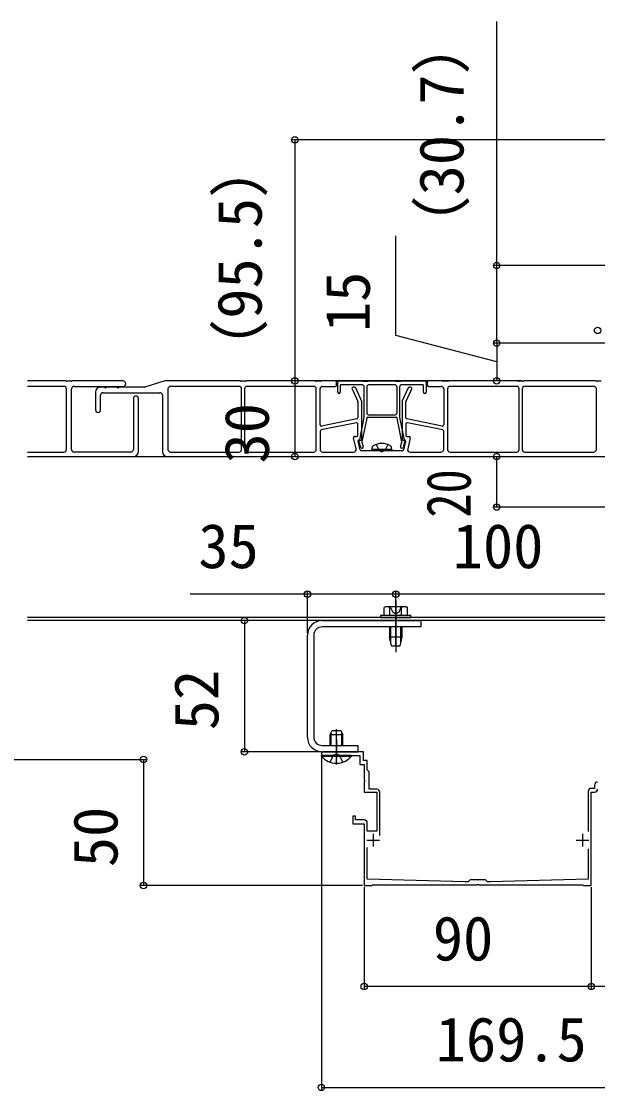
# Model space of a CAD drawing. Units: millimetres, scale not verified. Extents: x -1050 to 1050, y -1578 to 1569.
# Drawn here: x -59.4 to 169, y -165.8 to 258 of the extents above; entities that cross this region are included whole.
import ezdxf
from ezdxf.enums import TextEntityAlignment as Align

# ---------------------------------------------------------------- set-up
doc = ezdxf.new("R2010")
doc.units = ezdxf.units.MM
doc.header["$LTSCALE"] = 8
for name, color, linetype in [('0-3_YKK_11', 7, 'Continuous'), ('0-4_YKK_12', 2, 'Continuous'), ('0-5_YKK_13', 4, 'Continuous'), ('0-6_YKK_D', 6, 'Continuous')]:
    doc.layers.add(name, color=color, linetype=linetype)
doc.styles.add('ＭＳ ゴシック', font='')
doc.styles.get('ＭＳ ゴシック').set_extended_font_data('MS Gothic')

msp = doc.modelspace()

# ---------------------------------------------------------------- linework, layer by layer
at = {"layer": '0-3_YKK_11'}
for p, q in [((82.7, -64.696), (82.7, -47.499)), ((165.3, -47.199), (165.3, -63.101)), ((77.5, -66.499), (82.5, -66.499)), ((80, -63.999), (80, -68.999)), ((160.5, -66.499), (165.5, -66.499)), ((163, -63.999), (163, -68.999))]:
    msp.add_line(p, q, dxfattribs=at)
for points in [[(81.5, -46.299), (78.5, -46.299), (78.5, -39.499), (77.7, -38.699), (77.7, -34.999), (76.2, -34.999), (76.2, -31.499), (60.25, -31.499)], [(60.25, -32.999), (65.042, -32.999), (65.225, -32.879), (65.775, -32.879), (65.958, -32.999), (74.7, -32.999), (74.7, -36.499), (76.5, -36.499), (76.5, -42.541), (76.62, -42.724), (76.62, -43.274), (76.5, -43.457), (76.5, -47.499), (81.5, -47.499), (81.5, -62.999), (77.7, -62.999), (77.7, -59.699)], [(167.8, -44.699), (167.8, -45.999), (166.5, -45.999)], [(76.5, -58.499), (73, -58.499), (73, -56.999), (72, -56.999), (72, -59.999), (76.5, -59.999), (76.5, -84.499), (79.5, -84.499), (79.8, -84.199), (121.042, -84.199), (121.225, -84.079), (121.775, -84.079), (121.958, -84.199), (163.2, -84.199), (163.5, -84.499), (166.5, -84.499), (166.5, -47.499), (167.8, -47.499)], [(165.3, -69.898), (165.3, -81.999), (126.496, -82.999), (125.3, -82.999), (124.5, -82.199), (118.5, -82.199), (117.7, -82.999), (116.504, -82.999), (77.7, -81.999), (77.7, -69.371)]]:
    msp.add_lwpolyline(points, dxfattribs=at)
for centre, radius, start, end in [((60.25, -32.249), 0.75, 90.00001, 179.99999), ((60.25, -32.249), 0.75, 180.00001, 269.99999), ((81.5, -47.499), 1.2, 0.00001, 89.99999), ((166.5, -47.199), 1.2, 90.00001, 179.99999), ((169, -44.699), 1.2, 90.00001, 179.99999), ((167.8, -46.299), 1.2, 270.00001, 359.99999), ((76.5, -59.699), 1.2, 0.00001, 89.99999)]:
    msp.add_arc(centre, radius, start, end, dxfattribs=at)
at = {"layer": '0-4_YKK_12'}
for p, q in [((89, 28.501), (89, 8.001)), ((218, 21.701), (-57, 21.701)), ((65.5, -36.499), (65.5, -22.499))]:
    msp.add_line(p, q, dxfattribs=at)
msp.add_lwpolyline([(-57, 85.501), (218, 85.501), (218, 20.501), (-57, 20.501)], dxfattribs=at)
at = {"layer": '0-5_YKK_13'}
for p, q in [((-42.073, 115.501), (-57, 115.501)), ((-41.57, 115.372), (-41.93, 115.48)), ((-39.573, 115.351), (-41.427, 115.351)), ((-39.07, 115.48), (-39.43, 115.372)), ((-19.1, 115.501), (-38.927, 115.501)), ((-2.573, 115.478), (-10.427, 113.024)), ((26.927, 115.501), (-2.424, 115.501)), ((27.43, 115.372), (27.07, 115.48)), ((29.427, 115.351), (27.573, 115.351)), ((29.93, 115.48), (29.57, 115.372)), ((56.677, 115.501), (30.073, 115.501)), ((57.18, 115.372), (56.82, 115.48)), ((59.177, 115.351), (57.323, 115.351)), ((59.68, 115.48), (59.32, 115.372)), ((65, 115.501), (59.823, 115.501)), ((65.5, 113.801), (65.5, 115.001)), ((66, 111.001), (66, 115.001)), ((66.5, 115.501), (75.427, 115.501)), ((75.57, 115.48), (75.93, 115.372)), ((76.073, 115.351), (77.927, 115.351)), ((78.07, 115.372), (78.43, 115.48)), ((78.573, 115.501), (88.427, 115.501)), ((88.57, 115.48), (88.93, 115.372)), ((89.073, 115.351), (90.927, 115.351)), ((91.07, 115.372), (91.43, 115.48)), ((91.573, 115.501), (100.5, 115.501)), ((101, 115.001), (101, 111.001)), ((101.5, 115.001), (101.5, 113.801)), ((107.177, 115.501), (102, 115.501)), ((107.68, 115.372), (107.32, 115.48)), ((109.677, 115.351), (107.823, 115.351)), ((110.18, 115.48), (109.82, 115.372)), ((136.927, 115.501), (110.323, 115.501)), ((137.43, 115.372), (137.07, 115.48)), ((139.427, 115.351), (137.573, 115.351)), ((139.93, 115.48), (139.57, 115.372)), ((167.927, 115.501), (140.073, 115.501)), ((168.43, 115.372), (168.07, 115.48)), ((170.427, 115.351), (168.573, 115.351)), ((-42.5, 113.301), (-57, 113.301)), ((-41.5, 88.301), (-41.5, 112.301)), ((-39.5, 88.301), (-39.5, 112.301)), ((-38.5, 113.301), (-19.1, 113.301)), ((-30, 111.001), (-30, 104.001)), ((-26.52, 113.001), (-28, 113.001)), ((-27, 110.801), (-4.5, 110.801)), ((-21.52, 113.001), (-25.48, 113.001)), ((-10.576, 113.001), (-20.48, 113.001)), ((-1.3, 112.301), (-1.3, 88.301)), ((26.9, 113.301), (-0.3, 113.301)), ((27.9, 88.301), (27.9, 112.301)), ((29.1, 112.301), (29.1, 88.301)), ((56.5, 113.301), (30.1, 113.301)), ((57.5, 88.301), (57.5, 112.301)), ((59, 98.111), (59, 112.301)), ((60, 113.301), (65, 113.301)), ((67, 113.701), (67, 111.001)), ((75.5, 114.001), (67.3, 114.001)), ((71.674, 112.294), (73.955, 107.275)), ((72.678, 113.001), (72.129, 113.001)), ((75.455, 107.599), (73.133, 112.708)), ((76.5, 101.031), (76.5, 113.001)), ((77.5, 113.001), (77.5, 103.001)), ((89.5, 103.001), (89.5, 113.001)), ((90.5, 113.001), (90.5, 101.031)), ((99.7, 114.001), (91.5, 114.001)), ((93.867, 112.707), (91.545, 107.589)), ((93.045, 107.264), (95.327, 112.294)), ((94.871, 113.001), (94.322, 113.001)), ((100, 111.001), (100, 113.701)), ((102, 113.301), (107, 113.301)), ((108, 112.301), (108, 98.111)), ((109.5, 112.301), (109.5, 88.301)), ((136.9, 113.301), (110.5, 113.301)), ((137.9, 88.301), (137.9, 112.301)), ((139.1, 112.301), (139.1, 88.301)), ((167.5, 113.301), (140.1, 113.301)), ((168.5, 88.301), (168.5, 112.301)), ((-28, 104.001), (-28, 109.801)), ((-15, 108.501), (-15, 88.301)), ((-13, 87.501), (-13, 108.501)), ((-3.5, 109.801), (-3.5, 87.501)), ((74, 107.068), (74, 100.911)), ((75.5, 92.301), (75.5, 107.393)), ((91.5, 107.382), (91.5, 92.301)), ((93, 100.911), (93, 107.058)), ((78.5, 102.001), (88.5, 102.001)), ((73.402, 98.852), (59.402, 96.052)), ((73.598, 100.42), (59.598, 97.62)), ((74, 94.001), (74, 98.361)), ((74.737, 92.184), (76.494, 100.972)), ((77.472, 100.76), (75.579, 91.299)), ((89.234, 101.001), (77.766, 101.001)), ((91.421, 91.299), (89.528, 100.76)), ((90.506, 100.972), (92.263, 92.184)), ((93, 98.361), (93, 94.001)), ((107.402, 97.62), (93.402, 100.42)), ((107.598, 96.052), (93.598, 98.852)), ((59, 95.561), (59, 88.301)), ((72.734, 93.501), (73.5, 93.501)), ((93.5, 93.501), (94.266, 93.501)), ((108, 88.301), (108, 95.561)), ((73.284, 88.532), (72.248, 92.885)), ((74.909, 88.185), (74.088, 91.631)), ((74.38, 92.001), (75.2, 92.001)), ((75.12, 89.162), (74.414, 91.611)), ((75.585, 91.157), (76.08, 89.439)), ((79.5, 88.301), (79.641, 89.103)), ((87.5, 88.301), (87.359, 89.103)), ((90.92, 89.439), (91.415, 91.157)), ((91.8, 92.001), (92.62, 92.001)), ((92.586, 91.611), (91.88, 89.162)), ((92.912, 91.631), (92.091, 88.185)), ((94.752, 92.885), (93.716, 88.532)), ((-57, 87.301), (-42.5, 87.301)), ((-57, 85.501), (-15, 85.501)), ((-16, 87.301), (-38.5, 87.301)), ((-1.5, 85.501), (195, 85.501)), ((-0.3, 87.301), (26.9, 87.301)), ((30.1, 87.301), (56.5, 87.301)), ((60, 87.301), (72.311, 87.301)), ((82.98, 87.801), (75.395, 87.801)), ((87.5, 88.301), (79.5, 88.301)), ((79.5, 88.301), (79.588, 87.801)), ((87.412, 87.801), (79.588, 87.801)), ((91.605, 87.801), (84.02, 87.801)), ((87.5, 88.301), (87.412, 87.801)), ((94.689, 87.301), (107, 87.301)), ((110.5, 87.301), (136.9, 87.301)), ((140.1, 87.301), (167.5, 87.301)), ((85, 26.001), (84.381, 25.644)), ((84.381, 22.501), (84.381, 25.644)), ((93, 26.001), (85, 26.001)), ((86.691, 22.501), (86.691, 25.644)), ((91.309, 22.501), (91.309, 25.644)), ((93, 26.001), (93.619, 25.644)), ((93.619, 22.501), (93.619, 25.644)), ((93.619, 22.501), (84.381, 22.501)), ((91.5, 22.501), (86.5, 22.501)), ((99, 18.001), (59.8, 18.001)), ((86.5, 18.001), (86.5, 14.101)), ((86.986, 11.768), (86.986, 18.001)), ((91.014, 11.768), (91.014, 18.001)), ((91.5, 14.101), (91.5, 18.001)), ((54, -25.699), (54, 14.701)), ((56.5, 14.701), (56.5, -25.699)), ((86.5, 14.101), (91.5, 14.101)), ((87.25, 10.501), (86.5, 14.101)), ((90.75, 10.501), (91.5, 14.101)), ((87.25, 10.501), (90.75, 10.501)), ((63, -24.699), (63.8, -22.999)), ((63, -28.999), (63, -24.699)), ((63, -24.699), (68, -24.699)), ((63.433, -28.999), (63.433, -23.779)), ((63.8, -22.999), (67.2, -22.999)), ((67.2, -22.999), (68, -24.699)), ((67.567, -28.999), (67.567, -23.779)), ((68, -28.999), (68, -24.699)), ((59.8, -28.999), (74, -28.999)), ((65.5, -26.499), (65.5, -33.999)), ((74, -28.999), (74, -31.499)), ((71.4, -32.999), (59.6, -32.999)), ((59.6, -33.247), (59.6, -32.999)), ((59.6, -33.247), (71.4, -33.247)), ((59.8, -31.499), (74, -31.499)), ((63, -35.582), (64.355, -32.864)), ((65.5, -32.255), (64.355, -32.864)), ((65.5, -32.255), (66.645, -32.864)), ((68, -35.582), (66.645, -32.864)), ((71.4, -33.247), (71.4, -32.999))]:
    msp.add_line(p, q, dxfattribs=at)
for points in [[(88.5, 114.001), (83.5, 114.001), (78.5, 114.001)], [(81.2, 90.28), (82.355, 87.964), (83.5, 87.355)], [(85.8, 90.28), (84.645, 87.964), (83.5, 87.355)], [(86.8, 26.001), (87.85, 23.848), (89, 23.237)], [(91.2, 26.001), (90.15, 23.848), (89, 23.237)], [(59.8, 20.501), (99, 20.501), (99, 18.001)]]:
    msp.add_lwpolyline(points, dxfattribs=at)
msp.add_lwpolyline([(83, 21.701), (95, 21.701), (95, 22.501), (83, 22.501)], close=True, dxfattribs=at)
for centre, radius, start, end in [((-42.073, 115.001), 0.5, 73.30076, 90), ((-41.427, 115.851), 0.5, 253.30076, 270), ((-39.573, 115.851), 0.5, 270, 286.69924), ((-38.927, 115.001), 0.5, 90, 106.69924), ((-19.1, 114.401), 1.1, 270, 90), ((-2.424, 115.001), 0.5, 90, 107.35402), ((26.927, 115.001), 0.5, 73.30076, 90), ((27.573, 115.851), 0.5, 253.30076, 270), ((29.427, 115.851), 0.5, 270, 286.69924), ((30.073, 115.001), 0.5, 90, 106.69924), ((56.677, 115.001), 0.5, 73.30076, 90), ((57.323, 115.851), 0.5, 253.30076, 270), ((59.177, 115.851), 0.5, 270, 286.69924), ((59.823, 115.001), 0.5, 90, 106.69924), ((65, 115.001), 0.5, 0, 90), ((66.5, 115.001), 0.5, 90, 180), ((75.427, 115.001), 0.5, 73.30076, 90), ((76.073, 115.851), 0.5, 253.30076, 270), ((77.927, 115.851), 0.5, 270, 286.69924), ((78.573, 115.001), 0.5, 90, 106.69924), ((88.427, 115.001), 0.5, 73.30076, 90), ((89.073, 115.851), 0.5, 253.30076, 270), ((90.927, 115.851), 0.5, 270, 286.69924), ((91.573, 115.001), 0.5, 90, 106.69924), ((100.5, 115.001), 0.5, 0, 90), ((102, 115.001), 0.5, 90, 180), ((107.177, 115.001), 0.5, 73.30076, 90), ((107.823, 115.851), 0.5, 253.30076, 270), ((109.677, 115.851), 0.5, 270, 286.69924), ((110.323, 115.001), 0.5, 90, 106.69924), ((136.927, 115.001), 0.5, 73.30076, 90), ((137.573, 115.851), 0.5, 253.30076, 270), ((139.427, 115.851), 0.5, 270, 286.69924), ((140.073, 115.001), 0.5, 90, 106.69924), ((167.927, 115.001), 0.5, 73.30076, 90), ((168.573, 115.851), 0.5, 253.30076, 270), ((-42.5, 112.301), 1, 0, 90), ((-38.5, 112.301), 1, 90, 180), ((-28, 111.001), 2, 90, 180), ((-27, 109.801), 1, 90, 180), ((-26.52, 112.701), 0.3, 30, 90), ((-26, 113.001), 0.3, 210, 330), ((-25.48, 112.701), 0.3, 90, 150), ((-21.52, 112.701), 0.3, 30, 90), ((-21, 113.001), 0.3, 210, 330), ((-20.48, 112.701), 0.3, 90, 150), ((-10.576, 113.501), 0.5, 270, 287.35402), ((-4.5, 109.801), 1, 0, 90), ((-0.3, 112.301), 1, 90, 180), ((26.9, 112.301), 1, 0, 90), ((30.1, 112.301), 1, 90, 180), ((56.5, 112.301), 1, 360, 90), ((60, 112.301), 1, 90, 180), ((65, 113.801), 0.5, 270, 0), ((66.5, 111.001), 0.5, 180, 270), ((66.5, 111.001), 0.5, 270, 0), ((67.3, 113.701), 0.3, 90, 180), ((72.129, 112.501), 0.5, 90, 204.44395), ((72.678, 112.501), 0.5, 24.44395, 90), ((75.5, 113.001), 1, 0, 90), ((78.5, 113.001), 1, 90, 180), ((88.5, 113.001), 1, 0, 90), ((91.5, 113.001), 1, 90, 180), ((94.322, 112.501), 0.5, 90, 155.5983), ((94.871, 112.501), 0.5, 335.5983, 90), ((99.7, 113.701), 0.3, 360, 90), ((100.5, 111.001), 0.5, 180, 270), ((100.5, 111.001), 0.5, 270, 0), ((102, 113.801), 0.5, 180, 270), ((107, 112.301), 1, 0, 90), ((110.5, 112.301), 1, 90, 180), ((136.9, 112.301), 1, 0, 90), ((140.1, 112.301), 1, 90, 180), ((167.5, 112.301), 1, 0, 90), ((-14, 108.501), 1, 0, 180), ((73.5, 107.068), 0.5, 360, 24.44395), ((75, 107.393), 0.5, 0, 24.44395), ((92, 107.382), 0.5, 155.5983, 180), ((93.5, 107.058), 0.5, 155.5983, 180), ((-29, 104.001), 1, 180, 0), ((78.5, 103.001), 1, 180, 270), ((88.5, 103.001), 1, 270, 360), ((59.5, 98.111), 0.5, 180, 281.30993), ((73.5, 98.361), 0.5, 0, 101.30993), ((73.5, 100.911), 0.5, 281.30993, 0), ((76.2, 101.031), 0.3, 348.69007, 0), ((77.766, 100.701), 0.3, 90, 168.69007), ((89.234, 100.701), 0.3, 11.30993, 90), ((90.8, 101.031), 0.3, 180, 191.30993), ((93.5, 100.911), 0.5, 180, 258.69007), ((93.5, 98.361), 0.5, 78.69007, 180), ((107.5, 98.111), 0.5, 258.69007, 0), ((59.5, 95.561), 0.5, 101.30993, 180), ((72.734, 93.001), 0.5, 90, 193.3925), ((73.5, 94.001), 0.5, 270, 0), ((93.5, 94.001), 0.5, 180, 270), ((94.266, 93.001), 0.5, 346.6075, 90), ((107.5, 95.561), 0.5, 360, 78.69007), ((74.38, 91.701), 0.3, 90, 193.3925), ((74.7, 91.701), 0.3, 114.827, 197.33887), ((74.442, 92.243), 0.3, 296.01796, 348.69007), ((75.6, 89.301), 0.5, 196.079, 16.079), ((75.2, 92.301), 0.3, 270, 0), ((75.874, 91.24), 0.3, 168.69007, 196.079), ((80.528, 88.947), 0.9, 122.05588, 170), ((83.5, 84.201), 6.5, 57.94412, 122.05588), ((86.472, 88.947), 0.9, 10, 57.94412), ((91.4, 89.301), 0.5, 163.921, 343.921), ((91.126, 91.24), 0.3, 343.921, 11.30993), ((91.8, 92.301), 0.3, 180, 270), ((92.558, 92.243), 0.3, 191.30993, 243.98204), ((92.3, 91.701), 0.3, 342.66113, 65.173), ((92.62, 91.701), 0.3, 346.6075, 90), ((-42.5, 88.301), 1, 270, 0), ((-38.5, 88.301), 1, 180, 270), ((-16, 88.301), 1, 270, 0), ((-15, 87.501), 2, 270, 0), ((-1.5, 87.501), 2, 180, 270), ((-0.3, 88.301), 1, 180, 270), ((26.9, 88.301), 1, 270, 0), ((30.1, 88.301), 1, 180, 270), ((56.5, 88.301), 1, 270, 360), ((60, 88.301), 1, 180, 270), ((72.311, 88.301), 1, 270, 13.3925), ((75.395, 88.301), 0.5, 193.3925, 270), ((82.98, 87.501), 0.3, 30, 90), ((83.5, 87.801), 0.3, 210, 330), ((84.02, 87.501), 0.3, 90, 150), ((91.605, 88.301), 0.5, 270, 346.6075), ((94.689, 88.301), 1, 166.6075, 270), ((107, 88.301), 1, 270, 0), ((110.5, 88.301), 1, 180, 270), ((136.9, 88.301), 1, 270, 0), ((140.1, 88.301), 1, 180, 270), ((167.5, 88.301), 1, 270, 0), ((85.536, 23.956), 2.045, 55.61575, 124.38425), ((89, 18.358), 7.643, 72.41205, 107.58795), ((92.464, 23.956), 2.045, 55.61575, 124.38425), ((59.8, 14.701), 5.8, 90, 180), ((59.8, 14.701), 3.3, 90, 180), ((59.8, -25.699), 5.8, 180, 270), ((59.8, -25.699), 3.3, 180, 270), ((65.5, -28.299), 7.7, 219.98312, 320.01688)]:
    msp.add_arc(centre, radius, start, end, dxfattribs=at)
at = {"layer": '0-6_YKK_D'}
for p, q in [((319.5, 211.001), (48, 211.001)), ((49, 211.001), (49, 115.501)), ((209.2, 161.201), (128, 161.201)), ((218.012, 130.501), (128, 130.501)), ((218.012, 130.501), (128, 130.501)), ((129, 130.501), (129, 115.501)), ((139, 115.501), (48, 115.501)), ((49, 115.501), (49, 85.501)), ((129, 65.501), (129, 85.501)), ((183.7, 65.501), (128, 65.501)), ((54, 15.701), (54, 32.001)), ((89, 10.501), (89, 32.001)), ((89, 28.253), (89, 32.001)), ((189, 31.001), (89, 31.001)), ((29, 20.501), (29, -31.499)), ((59.25, -31.499), (28, -31.499)), ((59.5, -33.249), (59.5, -165.499)), ((-450.8, -34.499), (-10, -34.499)), ((-11, -34.499), (-11, -84.499)), ((75.8, -84.499), (-12, -84.499)), ((76.5, -85.199), (76.5, -125.499)), ((166.5, -85.199), (166.5, -125.499)), ((166.5, -85.199), (166.5, -125.499)), ((166.5, -124.499), (76.5, -124.499)), ((229, -124.499), (166.5, -124.499)), ((59.5, -164.499), (229, -164.499))]:
    msp.add_line(p, q, dxfattribs=at)
for points in [[(129, 130.501), (129, 161.201), (129, 257.983)], [(129, 123.001), (89, 133.54), (89, 172.994)], [(89, 31.001), (54, 31.001), (7.536, 31.001)]]:
    msp.add_lwpolyline(points, dxfattribs=at)
for centre in [(49, 211.001), (129, 161.201), (169, 135.501), (129, 130.501), (129, 130.501), (49, 115.501), (49, 115.501), (129, 115.501), (49, 85.501), (129, 85.501), (129, 65.501), (54, 31.001), (89, 31.001), (89, 31.001), (29, 20.501), (-11, -34.499), (29, -31.499), (-11, -84.499), (76.5, -124.499), (166.5, -124.499), (166.5, -124.499), (59.5, -164.499)]:
    msp.add_circle(centre, 1.275, dxfattribs=at)

# ---------------------------------------------------------------- texts
at = {"layer": '0-6_YKK_D', "style": 'ＭＳ ゴシック'}
for s, p in [('（30.7）', (121.136, 165.028)), ('（95.5）', (41.136, 116.137)), ('15', (84, 134.858)), ('30', (44, 82.774)), ('52', (24, -22.954)), ('50', (-16, -77.226))]:
    msp.add_text(s, height=17.6, rotation=90, dxfattribs=at).set_placement(p, align=Align.BOTTOM_LEFT)
at = {"layer": '0-6_YKK_D', "style": 'ＭＳ ゴシック', "width": 0.8}
msp.add_text('20', height=17.6, rotation=90, dxfattribs=at).set_placement((124, 61.319), align=Align.BOTTOM_LEFT)
at = {"layer": '0-6_YKK_D', "style": 'ＭＳ ゴシック'}
for s, p in [('35', (10.764, 36.001)), ('100', (111.591, 36.001)), ('90', (103.705, -119.499)), ('169.5', (104.841, -159.499))]:
    msp.add_text(s, height=17.6, dxfattribs=at).set_placement(p, align=Align.BOTTOM_LEFT)

doc.saveas('drawing.dxf')
